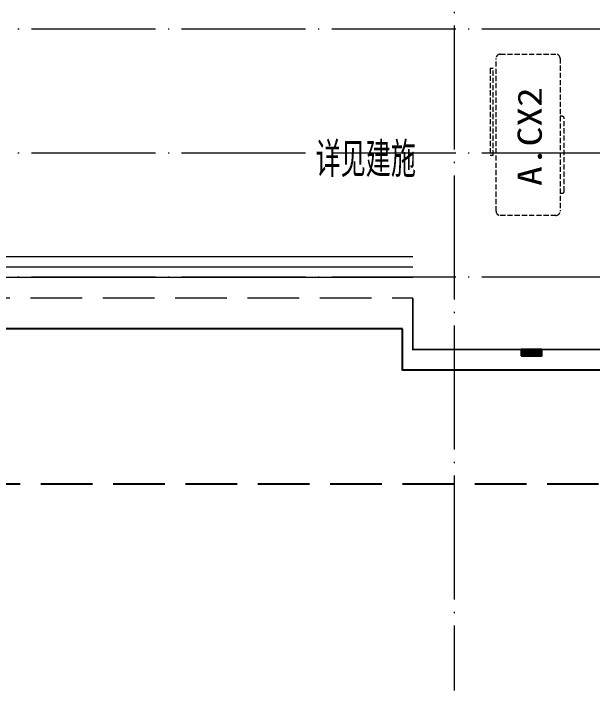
# Model space of a CAD drawing. Extents: x -518115 to 389031, y -209821 to 1628073.
# Drawn here: x 32685 to 35487, y 670657 to 673933 of the extents above; entities that cross this region are included whole.
import ezdxf

# ---------------------------------------------------------------- set-up
doc = ezdxf.new("R2010")
doc.units = 0
doc.header["$LTSCALE"] = 1000
doc.header["$MEASUREMENT"] = 0
doc.linetypes.add('DASH', pattern=[0.35, 0.25, -0.1])
doc.linetypes.add('DOTE', pattern=[2.42, 2, -0.2, 0.02, -0.2])
for name, color, linetype, lineweight in [('DOTE', 19, 'DOTE', 9), ('平面-栏杆', 135, 'Continuous', 15), ('平面-看线', 45, 'Continuous', 15), ('平面-空调预留孔', 173, 'Continuous', 15)]:
    doc.layers.add(name, color=color, linetype=linetype, lineweight=lineweight)
for name, color, linetype in [('PUB_TEXT', 4, 'Continuous'), ('卫生间', 6, 'Continuous'), ('看线', 251, 'Continuous'), ('立面', 73, 'Continuous'), ('铝合金', 144, 'Continuous')]:
    doc.layers.add(name, color=color, linetype=linetype)
doc.styles.add('_TCH_AXIS', font='COMPLEX', dxfattribs={"bigfont": 'GBCBIG'})
doc.styles.add('黑体', font='')
doc.styles.get('黑体').set_extended_font_data('SimHei')

# ---------------------------------------------------------------- blocks, each defined once
blk = doc.blocks.new('HFHFTHFD')
at = {"layer": 'DOTE', "linetype": 'DOTE', "ltscale": 0.3}
for p, q in [((442116.6, 601748.8), (442116.6, 593448.8)), ((472616.6, 596648.8), (418616.6, 596648.8)), ((472616.6, 596048.8), (418616.6, 596048.8)), ((472616.6, 595448.8), (418616.6, 595448.8))]:
    blk.add_line(p, q, dxfattribs=at)
blk = doc.blocks.new('A$C148B7D8E')
at = {"layer": '卫生间', "color": 159, "linetype": 'DASH', "true_color": 0x22346e}
blk.add_lwpolyline([(9400.3, 15400), (7700, 15400), (7700, 10800), (7300, 10800), (7300, 10000), (900, 10000), (900, 9000), (-900, 9000), (-900, -900), (1750, -900), (1750, -2100), (23450, -2100), (23450, -900), (25100, -900)], dxfattribs=at)
blk = doc.blocks.new('ferre')
at = {"layer": '平面-空调预留孔', "linetype": 'DASH', "ltscale": 0.1}
for p, q in [((93392.7, 115403.5), (93392.7, 115393.5)), ((93402.7, 115383.5), (93755.6, 115383.5)), ((93765.6, 115393.5), (93765.6, 115403.5))]:
    blk.add_line(p, q, dxfattribs=at)
blk.add_lwpolyline([(93996.7, 115742.6), (93576.8, 115742.6), (93576.8, 115727.5), (93996.7, 115727.5)], close=True, dxfattribs=at)
blk.add_lwpolyline([(94045.9, 115403.5), (93305.9, 115403.5, -0.414214), (93285.9, 115423.5), (93285.9, 115693.5, -0.414214), (93305.9, 115713.5), (94045.9, 115713.5, -0.414214), (94065.9, 115693.5), (94065.9, 115423.5, -0.414214)], format="xyb", close=True, dxfattribs=at)
for centre, start, end in [((93402.7, 115393.5), 180, 270), ((93755.6, 115393.5), 270, 0)]:
    blk.add_arc(centre, 10, start, end, dxfattribs=at)
at = {"layer": '平面-空调预留孔', "color": 251, "linetype": 'DASH', "ltscale": 0.1, "true_color": 0x636466, "style": '黑体', "width": 1.2}
blk.add_text('A.CX2', height=117.05, dxfattribs=at).set_placement((93428.3, 115492.1))
blk = doc.blocks.new('fergve')
at = {"layer": '平面-空调预留孔', "linetype": 'DASH', "ltscale": 0.1}
blk.add_blockref('ferre', (25670, -60415.8), dxfattribs=at)
blk = doc.blocks.new('GDGDRGDGDRGDR')
at = {"layer": '平面-空调预留孔', "rotation": 90}
blk.add_blockref('fergve', (497617.7, 322375.3), dxfattribs=at)

msp = doc.modelspace()

# ---------------------------------------------------------------- hatches: boundary and pattern name
at = {"layer": '立面'}
h = msp.add_hatch(dxfattribs=at)
h.set_pattern_fill('ANSI31', color=251, scale=2)
h.set_pattern_definition([(45, (-853083.731, -123288.2893), (-2.24506403, 2.24506403), [])])
h.paths.add_polyline_path([(35141.6, 672277.2), (35241.6, 672277.2), (35241.6, 672307.2), (35141.6, 672307.2)])

# ---------------------------------------------------------------- linework, layer by layer
at = {"color": 30, "const_width": 8}
msp.add_lwpolyline([(35766.6, 672557.2), (35766.6, 672257.2), (35666.6, 672257.2), (35666.6, 672307.2), (34616.6, 672307.2), (34616.6, 672557.2)], dxfattribs=at)
at = {"layer": '平面-栏杆'}
for points in [[(29966.6, 672707.2), (34616.6, 672707.2)], [(29966.6, 672657.2), (34616.6, 672657.2)]]:
    msp.add_lwpolyline(points, dxfattribs=at)
at = {"layer": '平面-看线'}
msp.add_lwpolyline([(29966.6, 672757.2), (34616.6, 672757.2)], dxfattribs=at)
at = {"layer": '平面-看线', "linetype": 'DASH'}
msp.add_lwpolyline([(29966.6, 672557.2), (34616.6, 672557.2)], dxfattribs=at)
at = {"layer": '看线', "color": 201}
msp.add_lwpolyline([(35766.6, 672757.2), (35816.6, 672757.2), (35816.6, 672207.2), (34566.6, 672207.2), (34566.6, 672407.2)], dxfattribs=at)
at = {"layer": '看线', "color": 202, "ltscale": 0.5}
msp.add_lwpolyline([(34566.6, 672407.2), (29966.6, 672407.2)], dxfattribs=at)
at = {"layer": '立面', "color": 251}
msp.add_lwpolyline([(35141.6, 672277.2), (35241.6, 672277.2), (35241.6, 672307.2), (35141.6, 672307.2)], close=True, dxfattribs=at)
at = {"layer": '铝合金', "color": 6}
msp.add_lwpolyline([(35141.6, 672277.2), (35241.6, 672277.2), (35241.6, 672307.2), (35141.6, 672307.2)], close=True, dxfattribs=at)

# ---------------------------------------------------------------- block references
for name, p in [('HFHFTHFD', (-407300, 77208.4)), ('A$C148B7D8E', (13216.6, 673757.2))]:
    msp.add_blockref(name, p)

# ---------------------------------------------------------------- next in the draw order: block references
msp.add_blockref('GDGDRGDGDRGDR', (-407300, 231625.1))

# ---------------------------------------------------------------- next in the draw order: texts
at = {"layer": 'PUB_TEXT', "style": '_TCH_AXIS'}
msp.add_text('详见建施', height=168.79, dxfattribs=at).set_placement((34146.3, 673141.9))

doc.saveas('drawing.dxf')
